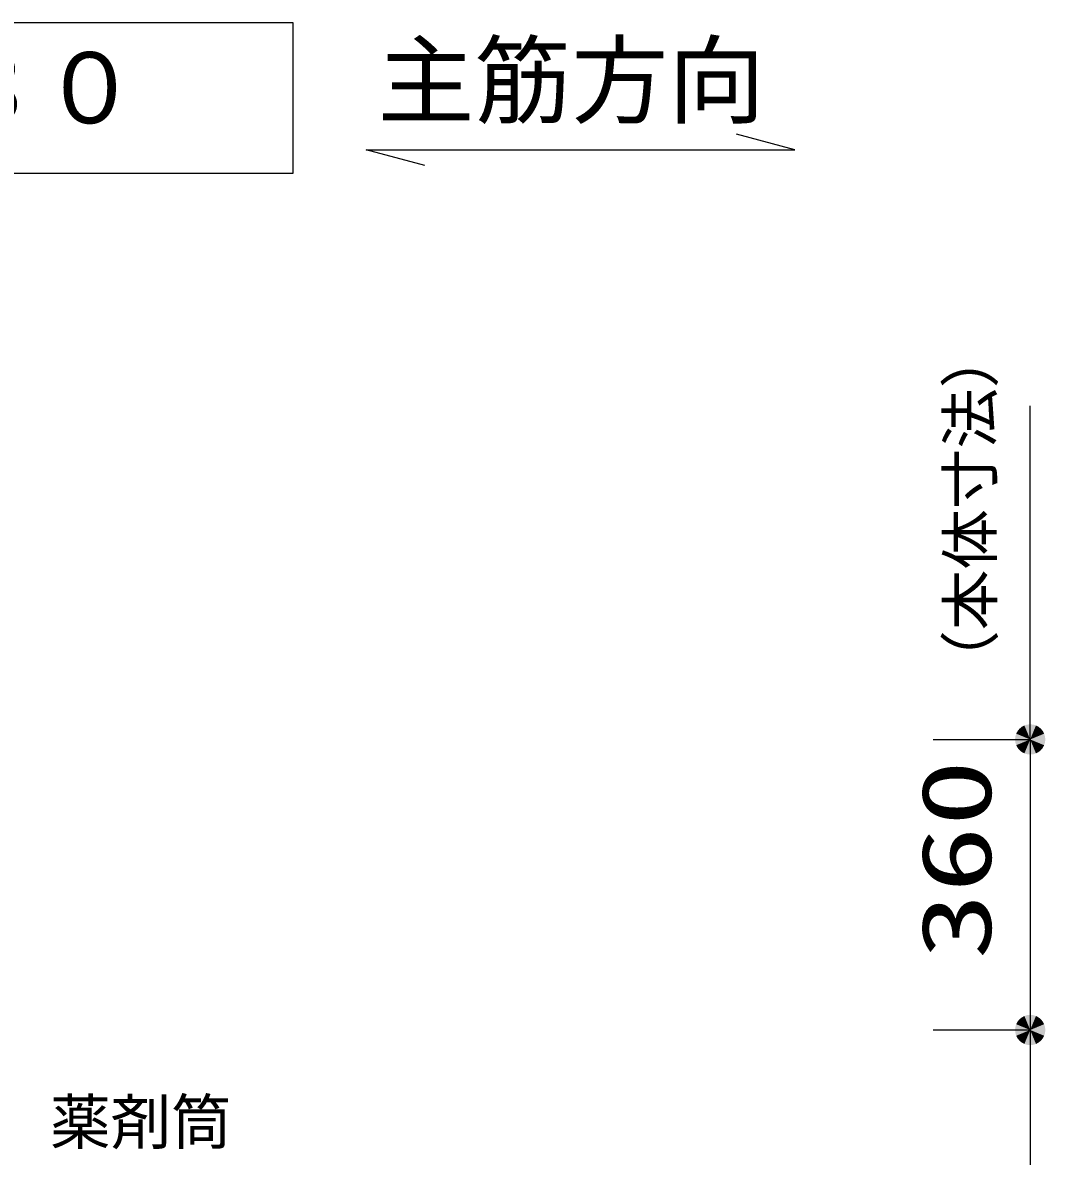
# Model space of a CAD drawing. Units: millimetres, scale not verified. Extents: x -10044 to 7274, y -6719 to 5358.
# Drawn here: x -3982 to -2715, y 855 to 2260 of the extents above; entities that cross this region are included whole.
import ezdxf
from ezdxf.enums import TextEntityAlignment as Align

# ---------------------------------------------------------------- set-up
doc = ezdxf.new("R2010")
doc.units = ezdxf.units.MM
doc.header["$LTSCALE"] = 30
doc.layers.add('0-1_KIKI', color=3, linetype='Continuous', lineweight=25)
doc.layers.add('0-6_SUNPO', color=7, linetype='Continuous', lineweight=25)
doc.styles.add('MS Gothic', font='')
doc.styles.add('ＭＳ ゴシック', font='')
doc.styles.get('MS Gothic').set_extended_font_data('MS Gothic')
doc.styles.get('ＭＳ ゴシック').set_extended_font_data('MS Gothic')

msp = doc.modelspace()

# ---------------------------------------------------------------- linework, layer by layer
at = {"layer": '0-1_KIKI'}
msp.add_line((-3025.5, 2102.12), (-3097.95, 2121.53), dxfattribs=at)
msp.add_lwpolyline([(-3646.83, 2073.55), (-3646.83, 2259.86), (-5676.16, 2259.86), (-5676.16, 2073.55)], close=True, dxfattribs=at)
msp.add_lwpolyline([(-3484.01, 2082.71), (-3556.46, 2102.12), (-3025.5, 2102.12)], dxfattribs=at)
at = {"layer": '0-6_SUNPO', "color": 4}
for p, q in [((-2733.97, 1371.74), (-2733.97, 1785.26)), ((-2853.97, 1371.74), (-2733.97, 1371.74)), ((-2733.97, 1371.74), (-2733.97, 1011.74)), ((-2853.97, 1011.74), (-2733.97, 1011.74)), ((-2853.97, 1011.74), (-2733.97, 1011.74)), ((-2733.97, 1011.74), (-2733.97, -188.26))]:
    msp.add_line(p, q, dxfattribs=at)
at = {"layer": '0-6_SUNPO'}
for points in [[(-2751.3, 1378.92), (-2733.97, 1371.74), (-2752.36, 1375.4)], [(-2749.56, 1382.16), (-2733.97, 1371.74), (-2751.3, 1378.92)], [(-2747.23, 1385), (-2733.97, 1371.74), (-2749.56, 1382.16)], [(-2744.39, 1387.33), (-2733.97, 1371.74), (-2747.23, 1385)], [(-2741.15, 1389.07), (-2733.97, 1371.74), (-2744.39, 1387.33)], [(-2737.63, 1390.13), (-2733.97, 1371.74), (-2741.15, 1389.07)], [(-2733.97, 1390.49), (-2733.97, 1371.74), (-2737.63, 1390.13)], [(-2730.32, 1390.13), (-2733.97, 1371.74), (-2733.97, 1390.49)], [(-2726.8, 1389.07), (-2733.97, 1371.74), (-2730.32, 1390.13)], [(-2723.56, 1387.33), (-2733.97, 1371.74), (-2726.8, 1389.07)], [(-2720.72, 1385), (-2733.97, 1371.74), (-2723.56, 1387.33)], [(-2718.38, 1382.16), (-2733.97, 1371.74), (-2720.72, 1385)], [(-2716.65, 1378.92), (-2733.97, 1371.74), (-2718.38, 1382.16)], [(-2715.58, 1375.4), (-2733.97, 1371.74), (-2716.65, 1378.92)], [(-2752.36, 1375.4), (-2733.97, 1371.74), (-2752.72, 1371.74)], [(-2752.72, 1371.74), (-2733.97, 1371.74), (-2752.36, 1368.08)], [(-2752.36, 1368.08), (-2733.97, 1371.74), (-2751.3, 1364.57)], [(-2751.3, 1364.57), (-2733.97, 1371.74), (-2749.56, 1361.33)], [(-2749.56, 1361.33), (-2733.97, 1371.74), (-2747.23, 1358.48)], [(-2747.23, 1358.48), (-2733.97, 1371.74), (-2744.39, 1356.15)], [(-2744.39, 1356.15), (-2733.97, 1371.74), (-2741.15, 1354.42)], [(-2741.15, 1354.42), (-2733.97, 1371.74), (-2737.63, 1353.35)], [(-2737.63, 1353.35), (-2733.97, 1371.74), (-2733.97, 1352.99)], [(-2715.22, 1371.74), (-2733.97, 1371.74), (-2715.58, 1375.4)], [(-2733.97, 1352.99), (-2733.97, 1371.74), (-2730.32, 1353.35)], [(-2730.32, 1353.35), (-2733.97, 1371.74), (-2726.8, 1354.42)], [(-2726.8, 1354.42), (-2733.97, 1371.74), (-2723.56, 1356.15)], [(-2723.56, 1356.15), (-2733.97, 1371.74), (-2720.72, 1358.48)], [(-2720.72, 1358.48), (-2733.97, 1371.74), (-2718.38, 1361.33)], [(-2718.38, 1361.33), (-2733.97, 1371.74), (-2716.65, 1364.57)], [(-2716.65, 1364.57), (-2733.97, 1371.74), (-2715.58, 1368.08)], [(-2715.58, 1368.08), (-2733.97, 1371.74), (-2715.22, 1371.74)], [(-2744.39, 1027.33), (-2733.97, 1011.74), (-2747.23, 1025)], [(-2744.39, 1027.33), (-2733.97, 1011.74), (-2747.23, 1025)], [(-2741.15, 1029.07), (-2733.97, 1011.74), (-2744.39, 1027.33)], [(-2741.15, 1029.07), (-2733.97, 1011.74), (-2744.39, 1027.33)], [(-2737.63, 1030.13), (-2733.97, 1011.74), (-2741.15, 1029.07)], [(-2737.63, 1030.13), (-2733.97, 1011.74), (-2741.15, 1029.07)], [(-2733.97, 1030.49), (-2733.97, 1011.74), (-2737.63, 1030.13)], [(-2733.97, 1030.49), (-2733.97, 1011.74), (-2737.63, 1030.13)], [(-2730.32, 1030.13), (-2733.97, 1011.74), (-2733.97, 1030.49)], [(-2730.32, 1030.13), (-2733.97, 1011.74), (-2733.97, 1030.49)], [(-2726.8, 1029.07), (-2733.97, 1011.74), (-2730.32, 1030.13)], [(-2726.8, 1029.07), (-2733.97, 1011.74), (-2730.32, 1030.13)], [(-2723.56, 1027.33), (-2733.97, 1011.74), (-2726.8, 1029.07)], [(-2723.56, 1027.33), (-2733.97, 1011.74), (-2726.8, 1029.07)], [(-2720.72, 1025), (-2733.97, 1011.74), (-2723.56, 1027.33)], [(-2720.72, 1025), (-2733.97, 1011.74), (-2723.56, 1027.33)], [(-2752.36, 1015.4), (-2733.97, 1011.74), (-2752.72, 1011.74)], [(-2752.36, 1015.4), (-2733.97, 1011.74), (-2752.72, 1011.74)], [(-2752.72, 1011.74), (-2733.97, 1011.74), (-2752.36, 1008.08)], [(-2752.72, 1011.74), (-2733.97, 1011.74), (-2752.36, 1008.08)], [(-2751.3, 1018.92), (-2733.97, 1011.74), (-2752.36, 1015.4)], [(-2751.3, 1018.92), (-2733.97, 1011.74), (-2752.36, 1015.4)], [(-2752.36, 1008.08), (-2733.97, 1011.74), (-2751.3, 1004.57)], [(-2752.36, 1008.08), (-2733.97, 1011.74), (-2751.3, 1004.57)], [(-2749.56, 1022.16), (-2733.97, 1011.74), (-2751.3, 1018.92)], [(-2749.56, 1022.16), (-2733.97, 1011.74), (-2751.3, 1018.92)], [(-2751.3, 1004.57), (-2733.97, 1011.74), (-2749.56, 1001.33)], [(-2751.3, 1004.57), (-2733.97, 1011.74), (-2749.56, 1001.33)], [(-2747.23, 1025), (-2733.97, 1011.74), (-2749.56, 1022.16)], [(-2747.23, 1025), (-2733.97, 1011.74), (-2749.56, 1022.16)], [(-2749.56, 1001.33), (-2733.97, 1011.74), (-2747.23, 998.48)], [(-2749.56, 1001.33), (-2733.97, 1011.74), (-2747.23, 998.48)], [(-2747.23, 998.48), (-2733.97, 1011.74), (-2744.39, 996.15)], [(-2747.23, 998.48), (-2733.97, 1011.74), (-2744.39, 996.15)], [(-2744.39, 996.15), (-2733.97, 1011.74), (-2741.15, 994.42)], [(-2744.39, 996.15), (-2733.97, 1011.74), (-2741.15, 994.42)], [(-2741.15, 994.42), (-2733.97, 1011.74), (-2737.63, 993.35)], [(-2741.15, 994.42), (-2733.97, 1011.74), (-2737.63, 993.35)], [(-2737.63, 993.35), (-2733.97, 1011.74), (-2733.97, 992.99)], [(-2737.63, 993.35), (-2733.97, 1011.74), (-2733.97, 992.99)], [(-2718.38, 1022.16), (-2733.97, 1011.74), (-2720.72, 1025)], [(-2718.38, 1022.16), (-2733.97, 1011.74), (-2720.72, 1025)], [(-2716.65, 1018.92), (-2733.97, 1011.74), (-2718.38, 1022.16)], [(-2716.65, 1018.92), (-2733.97, 1011.74), (-2718.38, 1022.16)], [(-2715.58, 1015.4), (-2733.97, 1011.74), (-2716.65, 1018.92)], [(-2715.58, 1015.4), (-2733.97, 1011.74), (-2716.65, 1018.92)], [(-2715.22, 1011.74), (-2733.97, 1011.74), (-2715.58, 1015.4)], [(-2715.22, 1011.74), (-2733.97, 1011.74), (-2715.58, 1015.4)], [(-2733.97, 992.99), (-2733.97, 1011.74), (-2730.32, 993.35)], [(-2730.32, 993.35), (-2733.97, 1011.74), (-2726.8, 994.42)], [(-2726.8, 994.42), (-2733.97, 1011.74), (-2723.56, 996.15)], [(-2723.56, 996.15), (-2733.97, 1011.74), (-2720.72, 998.48)], [(-2720.72, 998.48), (-2733.97, 1011.74), (-2718.38, 1001.33)], [(-2718.38, 1001.33), (-2733.97, 1011.74), (-2716.65, 1004.57)], [(-2716.65, 1004.57), (-2733.97, 1011.74), (-2715.58, 1008.08)], [(-2715.58, 1008.08), (-2733.97, 1011.74), (-2715.22, 1011.74)], [(-2733.97, 992.99), (-2733.97, 1011.74), (-2730.32, 993.35)], [(-2730.32, 993.35), (-2733.97, 1011.74), (-2726.8, 994.42)], [(-2726.8, 994.42), (-2733.97, 1011.74), (-2723.56, 996.15)], [(-2723.56, 996.15), (-2733.97, 1011.74), (-2720.72, 998.48)], [(-2720.72, 998.48), (-2733.97, 1011.74), (-2718.38, 1001.33)], [(-2718.38, 1001.33), (-2733.97, 1011.74), (-2716.65, 1004.57)], [(-2716.65, 1004.57), (-2733.97, 1011.74), (-2715.58, 1008.08)], [(-2715.58, 1008.08), (-2733.97, 1011.74), (-2715.22, 1011.74)]]:
    msp.add_solid(points, dxfattribs=at)

# ---------------------------------------------------------------- texts
at = {"layer": '0-1_KIKI', "color": 4, "style": 'MS Gothic'}
for s, height, p in [('Ｓ＝１／３０', 87.98, (-4559.08, 2108.92)), ('主筋方向', 87.98, (-3542.39, 2118.03)), ('薬剤筒', 54.99, (-3948.23, 853.88))]:
    msp.add_text(s, height=height, dxfattribs=at).set_placement(p, align=Align.BOTTOM_LEFT)
at = {"layer": '0-6_SUNPO', "color": 4, "style": 'MS Gothic'}
msp.add_text('（本体寸法）', height=54.99, rotation=90, dxfattribs=at).set_placement((-2764.37, 1432.09), align=Align.BOTTOM_LEFT)
at = {"layer": '0-6_SUNPO', "color": 3, "style": 'ＭＳ ゴシック', "width": 1.4}
msp.add_text('360', height=86.59, rotation=90, dxfattribs=at).set_placement((-2756.47, 1099.17), align=Align.BOTTOM_LEFT)

doc.saveas('drawing.dxf')
